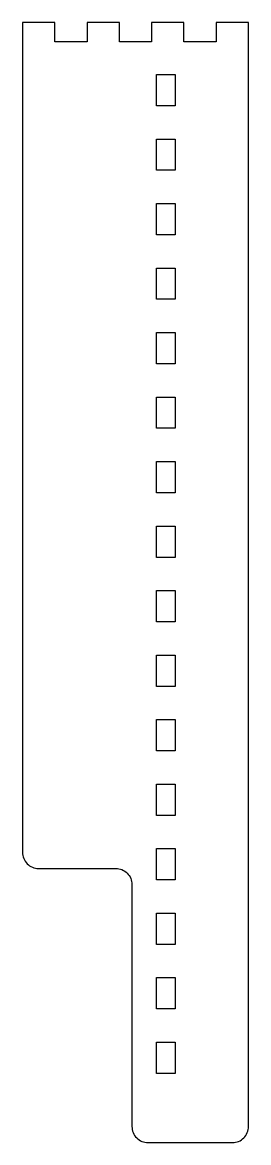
# Model space of a CAD drawing. Header units: millimetres. Extents: x -70 to 0, y -341 to 6.
import ezdxf

# ---------------------------------------------------------------- set-up
doc = ezdxf.new("R2010")
doc.units = ezdxf.units.MM

msp = doc.modelspace()

# ---------------------------------------------------------------- linework, layer by layer
msp.add_lwpolyline([(-5, -341.3, 0.4142136), (0, -336.3), (0, 6), (-10, 6), (-10, 0), (-20, 0), (-20, 6), (-30, 6), (-30, 0), (-40, 0), (-40, 6), (-50, 6), (-50, 0), (-60, 0), (-60, 6), (-70, 6), (-70, -251.3, 0.4142136), (-65, -256.3), (-41.1, -256.3, -0.4142136), (-36.1, -261.3), (-36.1, -336.3, 0.4142136), (-31.1, -341.3)], format="xyb", close=True)
for points in [[(-28.525, -10.15), (-22.675, -10.15), (-22.675, -19.85), (-28.525, -19.85)], [(-22.675, -30.15), (-22.675, -39.85), (-28.525, -39.85), (-28.525, -30.15)], [(-22.675, -50.15), (-22.675, -59.85), (-28.525, -59.85), (-28.525, -50.15)], [(-22.675, -70.15), (-22.675, -79.85), (-28.525, -79.85), (-28.525, -70.15)], [(-22.675, -90.15), (-22.675, -99.85), (-28.525, -99.85), (-28.525, -90.15)], [(-22.675, -110.15), (-22.675, -119.85), (-28.525, -119.85), (-28.525, -110.15)], [(-22.675, -130.15), (-22.675, -139.85), (-28.525, -139.85), (-28.525, -130.15)], [(-22.675, -150.15), (-22.675, -159.85), (-28.525, -159.85), (-28.525, -150.15)], [(-22.675, -170.15), (-22.675, -179.85), (-28.525, -179.85), (-28.525, -170.15)], [(-22.675, -190.15), (-22.675, -199.85), (-28.525, -199.85), (-28.525, -190.15)], [(-22.675, -210.15), (-22.675, -219.85), (-28.525, -219.85), (-28.525, -210.15)], [(-22.675, -230.15), (-22.675, -239.85), (-28.525, -239.85), (-28.525, -230.15)], [(-22.675, -250.15), (-22.675, -259.85), (-28.525, -259.85), (-28.525, -250.15)], [(-22.675, -270.15), (-22.675, -279.85), (-28.525, -279.85), (-28.525, -270.15)], [(-22.675, -290.15), (-22.675, -299.85), (-28.525, -299.85), (-28.525, -290.15)], [(-22.675, -310.15), (-22.675, -319.85), (-28.525, -319.85), (-28.525, -310.15)]]:
    msp.add_lwpolyline(points, close=True)

doc.saveas('drawing.dxf')
